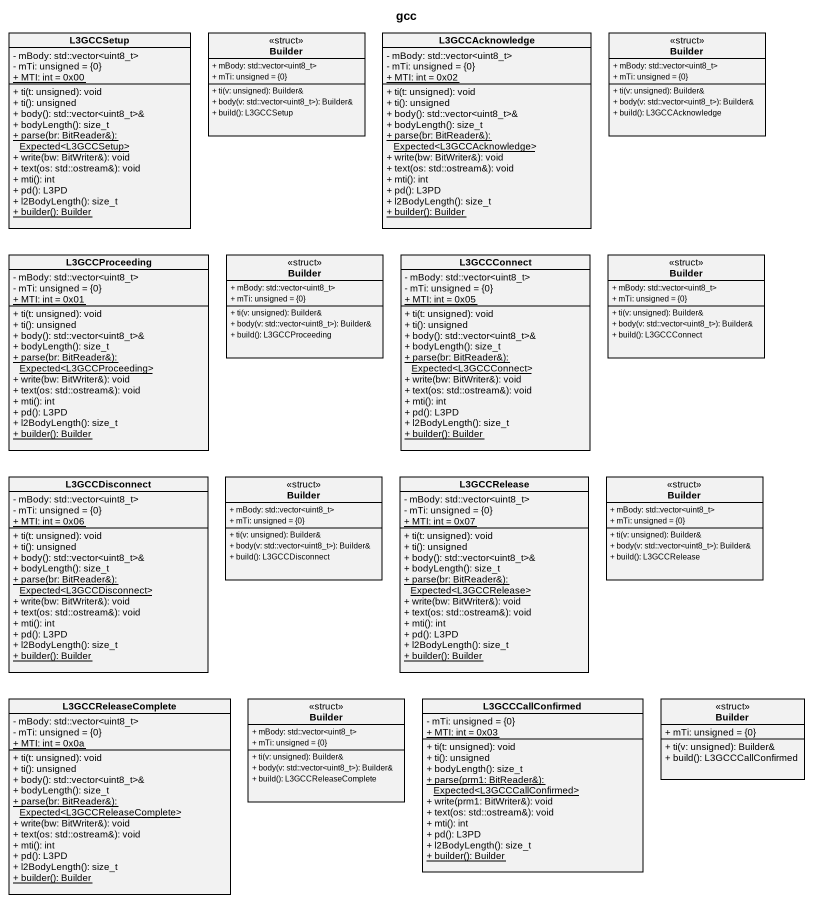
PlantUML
@startuml
title gcc
hide circle
hide empty members
skinparam classAttributeIconSize 0
class L3GCCSetup {
  - mBody: std::vector<uint8_t>
  - mTi: unsigned = {0}
  {static} + MTI: int = 0x00
  + ti(t: unsigned): void
  + ti(): unsigned
  + body(): std::vector<uint8_t>&
  + bodyLength(): size_t
  {static} + parse(br: BitReader&): Expected<L3GCCSetup>
  + write(bw: BitWriter&): void
  + text(os: std::ostream&): void
  + mti(): int
  + pd(): L3PD
  + l2BodyLength(): size_t
  {static} + builder(): Builder
}
class Builder <<struct>> {
  + mBody: std::vector<uint8_t>
  + mTi: unsigned = {0}
  + ti(v: unsigned): Builder&
  + body(v: std::vector<uint8_t>): Builder&
  + build(): L3GCCSetup
}
class L3GCCAcknowledge {
  - mBody: std::vector<uint8_t>
  - mTi: unsigned = {0}
  {static} + MTI: int = 0x02
  + ti(t: unsigned): void
  + ti(): unsigned
  + body(): std::vector<uint8_t>&
  + bodyLength(): size_t
  {static} + parse(br: BitReader&): Expected<L3GCCAcknowledge>
  + write(bw: BitWriter&): void
  + text(os: std::ostream&): void
  + mti(): int
  + pd(): L3PD
  + l2BodyLength(): size_t
  {static} + builder(): Builder
}
class "Builder" as Builder_2 <<struct>> {
  + mBody: std::vector<uint8_t>
  + mTi: unsigned = {0}
  + ti(v: unsigned): Builder&
  + body(v: std::vector<uint8_t>): Builder&
  + build(): L3GCCAcknowledge
}
class L3GCCProceeding {
  - mBody: std::vector<uint8_t>
  - mTi: unsigned = {0}
  {static} + MTI: int = 0x01
  + ti(t: unsigned): void
  + ti(): unsigned
  + body(): std::vector<uint8_t>&
  + bodyLength(): size_t
  {static} + parse(br: BitReader&): Expected<L3GCCProceeding>
  + write(bw: BitWriter&): void
  + text(os: std::ostream&): void
  + mti(): int
  + pd(): L3PD
  + l2BodyLength(): size_t
  {static} + builder(): Builder
}
class "Builder" as Builder_3 <<struct>> {
  + mBody: std::vector<uint8_t>
  + mTi: unsigned = {0}
  + ti(v: unsigned): Builder&
  + body(v: std::vector<uint8_t>): Builder&
  + build(): L3GCCProceeding
}
class L3GCCConnect {
  - mBody: std::vector<uint8_t>
  - mTi: unsigned = {0}
  {static} + MTI: int = 0x05
  + ti(t: unsigned): void
  + ti(): unsigned
  + body(): std::vector<uint8_t>&
  + bodyLength(): size_t
  {static} + parse(br: BitReader&): Expected<L3GCCConnect>
  + write(bw: BitWriter&): void
  + text(os: std::ostream&): void
  + mti(): int
  + pd(): L3PD
  + l2BodyLength(): size_t
  {static} + builder(): Builder
}
class "Builder" as Builder_4 <<struct>> {
  + mBody: std::vector<uint8_t>
  + mTi: unsigned = {0}
  + ti(v: unsigned): Builder&
  + body(v: std::vector<uint8_t>): Builder&
  + build(): L3GCCConnect
}
class L3GCCDisconnect {
  - mBody: std::vector<uint8_t>
  - mTi: unsigned = {0}
  {static} + MTI: int = 0x06
  + ti(t: unsigned): void
  + ti(): unsigned
  + body(): std::vector<uint8_t>&
  + bodyLength(): size_t
  {static} + parse(br: BitReader&): Expected<L3GCCDisconnect>
  + write(bw: BitWriter&): void
  + text(os: std::ostream&): void
  + mti(): int
  + pd(): L3PD
  + l2BodyLength(): size_t
  {static} + builder(): Builder
}
class "Builder" as Builder_5 <<struct>> {
  + mBody: std::vector<uint8_t>
  + mTi: unsigned = {0}
  + ti(v: unsigned): Builder&
  + body(v: std::vector<uint8_t>): Builder&
  + build(): L3GCCDisconnect
}
class L3GCCRelease {
  - mBody: std::vector<uint8_t>
  - mTi: unsigned = {0}
  {static} + MTI: int = 0x07
  + ti(t: unsigned): void
  + ti(): unsigned
  + body(): std::vector<uint8_t>&
  + bodyLength(): size_t
  {static} + parse(br: BitReader&): Expected<L3GCCRelease>
  + write(bw: BitWriter&): void
  + text(os: std::ostream&): void
  + mti(): int
  + pd(): L3PD
  + l2BodyLength(): size_t
  {static} + builder(): Builder
}
class "Builder" as Builder_6 <<struct>> {
  + mBody: std::vector<uint8_t>
  + mTi: unsigned = {0}
  + ti(v: unsigned): Builder&
  + body(v: std::vector<uint8_t>): Builder&
  + build(): L3GCCRelease
}
class L3GCCReleaseComplete {
  - mBody: std::vector<uint8_t>
  - mTi: unsigned = {0}
  {static} + MTI: int = 0x0a
  + ti(t: unsigned): void
  + ti(): unsigned
  + body(): std::vector<uint8_t>&
  + bodyLength(): size_t
  {static} + parse(br: BitReader&): Expected<L3GCCReleaseComplete>
  + write(bw: BitWriter&): void
  + text(os: std::ostream&): void
  + mti(): int
  + pd(): L3PD
  + l2BodyLength(): size_t
  {static} + builder(): Builder
}
class "Builder" as Builder_7 <<struct>> {
  + mBody: std::vector<uint8_t>
  + mTi: unsigned = {0}
  + ti(v: unsigned): Builder&
  + body(v: std::vector<uint8_t>): Builder&
  + build(): L3GCCReleaseComplete
}
class L3GCCCallConfirmed {
  - mTi: unsigned = {0}
  {static} + MTI: int = 0x03
  + ti(t: unsigned): void
  + ti(): unsigned
  + bodyLength(): size_t
  {static} + parse(prm1: BitReader&): Expected<L3GCCCallConfirmed>
  + write(prm1: BitWriter&): void
  + text(os: std::ostream&): void
  + mti(): int
  + pd(): L3PD
  + l2BodyLength(): size_t
  {static} + builder(): Builder
}
class "Builder" as Builder_8 <<struct>> {
  + mTi: unsigned = {0}
  + ti(v: unsigned): Builder&
  + build(): L3GCCCallConfirmed
}
@enduml
